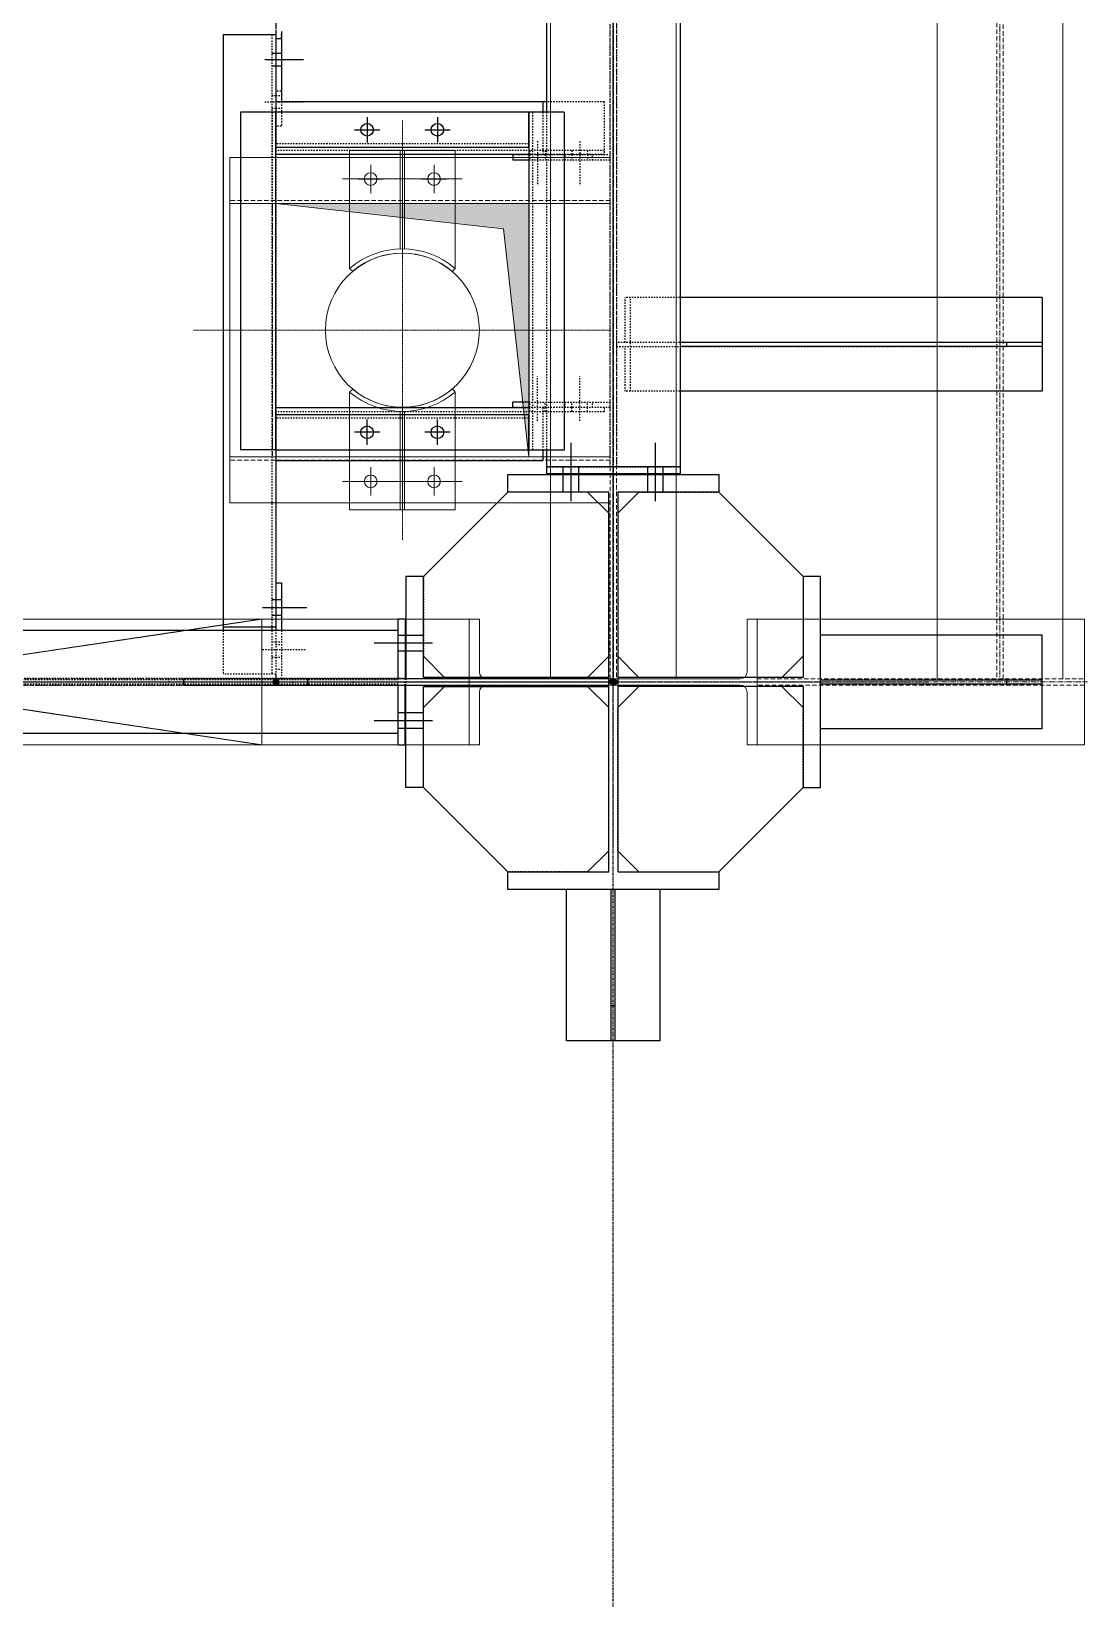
# Model space of a CAD drawing. Header units: millimetres. Extents: x -1319 to 21258, y 10038 to 27532.
# Drawn here: x 16399 to 17901, y 12168 to 14407 of the extents above; entities that cross this region are included whole.
import ezdxf

# ---------------------------------------------------------------- set-up
doc = ezdxf.new("R2010")
doc.units = ezdxf.units.MM
for name, pattern in [('CENTER', [12.7, 7.9375, -1.5875, 1.5875, -1.5875]), ('CENTER2', [1.125, 0.75, -0.125, 0.125, -0.125]), ('DXK_LINE_DOT2', [3.9198, 1.9599, -1.9599]), ('DXK_LINE_DOT5', [7.8785, 2.979, -0.9799, 0.9799, -0.9799, 0.9799, -0.9799]), ('HIDDEN', [9.525, 6.35, -3.175])]:
    doc.linetypes.add(name, pattern=pattern)
for name, color, linetype in [('1', 7, 'Continuous'), ('2', 7, 'Continuous'), ('4', 7, 'Continuous')]:
    doc.layers.add(name, color=color, linetype=linetype)
for name, color, linetype, lineweight in [('CEN', 1, 'CENTER', 9), ('CENETR LINE', 1, 'CENTER2', 9), ('CENTERLINE', 1, 'CENTER2', 9), ('Chute', 191, 'Continuous', 9), ('CIVIL', 6, 'Continuous', 9), ('handrail', 11, 'FENCELINE1', 9), ('HIDDEN', 3, 'HIDDEN', 9), ('MAIN OBJECT', 2, 'Continuous', 18)]:
    doc.layers.add(name, color=color, linetype=linetype, lineweight=lineweight)
doc.linetypes.add('FENCELINE1', pattern='A,0.25,-0.1,[133,ltypeshp.shx,S=0.1,R=0,X=-0.1,Y=0],-0.1,1', length=1.45)

# ---------------------------------------------------------------- blocks, each defined once
blk = doc.blocks.new('A$Cfeb8c868')
at = {"layer": '4', "linetype": 'Continuous'}
for points in [[(11020, -10004, -1), (11020, -9996, -1)], [(11500, -10004, -1), (11500, -9996, -1)], [(11500, -10004, -1), (11500, -9996, -1)], [(11500, -10004, -1), (11500, -9996, -1)]]:
    blk.add_hatch(color=4, dxfattribs=at).paths.add_polyline_path(points)
at = {"layer": '1', "color": 4, "linetype": 'DXK_LINE_DOT2'}
for p, q in [((11495.3, -3279.3), (11495.3, -9694)), ((11504.7, -3279.3), (11504.7, -9694)), ((11014.3, -9080), (11014.3, -9921.8)), ((11028, -9085), (11028, -9076.9)), ((11004.3, -9175), (11059.3, -9175)), ((11014.3, -9166), (11020, -9166)), ((11028, -9160), (11020, -9160)), ((11020, -9166), (11028, -9166)), ((11028, -9175), (11028, -9210)), ((11487.3, -9175), (11405, -9175)), ((11487.3, -9175), (11487.3, -9250)), ((11014.3, -9184), (11020, -9184)), ((11015, -9190), (11015, -9670)), ((11020, -9184), (11028, -9184)), ((11020, -9190), (11020, -9670)), ((11385, -9190), (11385, -9670)), ((11400, -9190), (11400, -9250)), ((11405, -9190), (11405, -9670)), ((11028, -9210), (11020, -9210)), ((11380, -9235), (11020, -9235)), ((11487.3, -9244.3), (11020, -9244.3)), ((11381.3, -9244.3), (11381.3, -9250)), ((11392.3, -9231.3), (11392.3, -9294.3)), ((11403.3, -9244.3), (11403.3, -9250)), ((11441.3, -9244.3), (11441.3, -9250)), ((11452.3, -9231.3), (11452.3, -9294.3)), ((11463.3, -9244.3), (11463.3, -9250)), ((11357.3, -9250), (11495.3, -9250)), ((11487.3, -9250), (11380, -9250)), ((11495.3, -9258), (11380, -9258)), ((11381.3, -9250), (11381.3, -9258)), ((11403.3, -9250), (11403.3, -9258)), ((11431.5, -9258), (11431.5, -9250)), ((11441.3, -9250), (11441.3, -9258)), ((11463.3, -9250), (11463.3, -9258)), ((11470.3, -9258), (11470.3, -9250)), ((11495.3, -9250), (11495.3, -9258)), ((11516.9, -9517.2), (11516.9, -9453.4)), ((11595, -9453.4), (11516.9, -9453.4)), ((11524.7, -9586.6), (11524.7, -9453.4)), ((11504.7, -9517.2), (11504.7, -9522.9)), ((11595, -9517.2), (11504.7, -9517.2)), ((11504.7, -9522.9), (12060, -9522.9)), ((11516.9, -9586.6), (11516.9, -9522.9)), ((11392.3, -9628.7), (11392.3, -9565.7)), ((11452.3, -9628.7), (11452.3, -9565.7)), ((11380, -9602), (11495.3, -9602)), ((11381.3, -9610), (11381.3, -9602)), ((11403.3, -9610), (11403.3, -9602)), ((11431.5, -9610), (11431.5, -9602)), ((11441.3, -9610), (11441.3, -9602)), ((11463.3, -9610), (11463.3, -9602)), ((11470.3, -9610), (11470.3, -9602)), ((11495.3, -9602), (11495.3, -9610)), ((11595, -9586.6), (11516.9, -9586.6)), ((11487.3, -9615.7), (11020, -9615.7)), ((11380, -9625), (11020, -9625)), ((11380, -9610), (11357.3, -9610)), ((11487.3, -9610), (11380, -9610)), ((11381.3, -9615.7), (11381.3, -9610)), ((11400, -9610), (11400, -9670)), ((11403.3, -9615.7), (11403.3, -9610)), ((11441.3, -9615.7), (11441.3, -9610)), ((11463.3, -9615.7), (11463.3, -9610)), ((11495.3, -9610), (11487.3, -9610)), ((11487.3, -9610), (11487.3, -9615.7)), ((11405, -9694), (11595, -9694)), ((11463.5, -9730), (11350, -9730)), ((11536.5, -9730), (11650, -9730)), ((11493.5, -9760), (11493.5, -9963.5)), ((11506.5, -9760), (11506.5, -9963.5)), ((11230, -9850), (11230, -9963.5)), ((11770, -9850), (11770, -9963.5)), ((10945, -9926.8), (10945, -9988.8)), ((11014.3, -9926.8), (11014.3, -9988.8)), ((11020, -9921.8), (11020, -9988.8)), ((11028, -9926.8), (11028, -9996.8)), ((11194, -9995), (11194, -9926.8)), ((11795, -10066.6), (11795, -9933.4)), ((11001.3, -9953.9), (11064.3, -9953.9)), ((11014.3, -9942.9), (11020, -9942.9)), ((11020, -9942.9), (11028, -9942.9)), ((11020, -9946.8), (11028, -9946.8)), ((11014.3, -9964.9), (11020, -9964.9)), ((11020, -9964.9), (11028, -9964.9)), ((11020, -9981.8), (11028, -9981.8)), ((11194, -9996.8), (8806, -9996.8)), ((11194, -10003.2), (8806, -10003.2)), ((11205, -9995), (10627.8, -9995)), ((11205, -10005), (10627.8, -10005)), ((10868.1, -9995), (10868.1, -10005)), ((11020, -9988.8), (10945, -9988.8)), ((11044.5, -10005), (11044.5, -9995)), ((11129.9, -10005), (11129.9, -9995)), ((11194, -10005), (11194, -9995)), ((11194, -10073.2), (11194, -10005)), ((11204, -10005), (11204, -9995)), ((11205, -9995), (11205, -10005)), ((11205, -9995), (11205, -9995)), ((11205, -10005), (11205, -10005)), ((11463.5, -9993.5), (11260, -9993.5)), ((11463.5, -10006.5), (11260, -10006.5)), ((11493.5, -10006.5), (11493.5, -9993.5)), ((11506.5, -9993.5), (11506.5, -10006.5)), ((11740, -9993.5), (11536.5, -9993.5)), ((11740, -10006.5), (11536.5, -10006.5)), ((11230, -10150), (11230, -10036.5)), ((11493.5, -10240), (11493.5, -10036.5)), ((11506.5, -10240), (11506.5, -10036.5)), ((11770, -10150), (11770, -10036.5)), ((11463.5, -10270), (11350, -10270)), ((11536.5, -10270), (11650, -10270)), ((11566.6, -10295), (11433.4, -10295))]:
    blk.add_line(p, q, dxfattribs=at)
at = {"layer": '2', "color": 4, "linetype": 'DXK_LINE_DOT5'}
for p, q in [((11500, -10093), (11500, 2072.7)), ((11500, -11314.3), (11500, -8300)), ((-5632.2, -10000), (11949.3, -10000))]:
    blk.add_line(p, q, dxfattribs=at)
at = {"layer": '2', "color": 4, "linetype": 'Continuous'}
for p, q in [((11405, -7685), (11405, -9190)), ((11595, -7685), (11595, -9694)), ((10945, -9080), (10945, -9926.8)), ((11020, -9080), (10945, -9080)), ((11020, -9075), (11020, -9079.1)), ((11020, -9079.1), (11020, -9080)), ((11020, -9080), (11020, -9190)), ((11020, -9085), (11028, -9085)), ((11028, -9075), (11028, -9075.5)), ((11028, -9075.5), (11028, -9085)), ((11028, -9085), (11028, -9175)), ((11014.3, -9106), (11020, -9106)), ((11020, -9106), (11028, -9106)), ((11004.3, -9115), (11059.3, -9115)), ((11014.3, -9124), (11020, -9124)), ((11020, -9124), (11028, -9124)), ((11405, -9175), (11020, -9175)), ((11020, -9175), (11020, -9190)), ((11400, -9175), (11400, -9190)), ((10970, -9190), (10970, -9670)), ((11020, -9190), (10970, -9190)), ((11020, -9670), (11020, -9190)), ((11380, -9190), (11020, -9190)), ((11020, -9190), (11020, -9240)), ((11150, -9197), (11150, -9233)), ((11250, -9197), (11250, -9233)), ((11380, -9240), (11380, -9190)), ((11430, -9190), (11380, -9190)), ((11380, -9190), (11380, -9670)), ((11430, -9190), (11430, -9670)), ((11132, -9215), (11168, -9215)), ((11232, -9215), (11268, -9215)), ((11380, -9240), (11020, -9240)), ((11380, -9250), (11020, -9250)), ((11357.3, -9250), (11357.3, -9258)), ((11380, -9258), (11357.3, -9258)), ((12110, -9453.4), (11595, -9453.4)), ((12110, -9453.4), (12110, -9586.6)), ((12110, -9517.2), (11595, -9517.2)), ((12110, -9522.9), (11595, -9522.9)), ((12060, -9522.9), (12060, -9517.2)), ((11357.3, -9610), (11357.3, -9602)), ((11380, -9602), (11357.3, -9602)), ((12110, -9586.6), (11595, -9586.6)), ((11020, -9610), (11380, -9610)), ((11020, -9620), (11020, -9670)), ((11380, -9620), (11020, -9620)), ((11150, -9663), (11150, -9627)), ((11250, -9663), (11250, -9627)), ((11380, -9670), (11380, -9620)), ((11168, -9645), (11132, -9645)), ((11268, -9645), (11232, -9645)), ((11020, -9670), (10970, -9670)), ((11020, -9670), (11020, -9921.8)), ((11020, -9670), (11020, -9685)), ((11020, -9670), (11380, -9670)), ((11380, -9670), (11430, -9670)), ((11400, -9670), (11400, -9685)), ((11405, -9670), (11405, -9694)), ((11440, -9743), (11440, -9660)), ((11440, -9743), (11440, -9660)), ((11440, -9743), (11440, -9660)), ((11440, -9743), (11440, -9660)), ((11440, -9743), (11440, -9660)), ((11440, -9743), (11440, -9660)), ((11560, -9743), (11560, -9660)), ((11560, -9743), (11560, -9660)), ((11560, -9743), (11560, -9660)), ((11560, -9743), (11560, -9660)), ((11560, -9743), (11560, -9660)), ((11560, -9743), (11560, -9660)), ((11020, -9685), (11400, -9685)), ((11595, -9694), (11405, -9694)), ((11405, -9694), (11405, -9704)), ((11429, -9704), (11429, -9694)), ((11429, -9704), (11429, -9694)), ((11429, -9704), (11429, -9694)), ((11429, -9704), (11429, -9694)), ((11429, -9704), (11429, -9694)), ((11429, -9704), (11429, -9694)), ((11451, -9704), (11451, -9694)), ((11451, -9704), (11451, -9694)), ((11451, -9704), (11451, -9694)), ((11451, -9704), (11451, -9694)), ((11451, -9704), (11451, -9694)), ((11451, -9704), (11451, -9694)), ((11549, -9704), (11549, -9694)), ((11549, -9704), (11549, -9694)), ((11549, -9704), (11549, -9694)), ((11549, -9704), (11549, -9694)), ((11549, -9704), (11549, -9694)), ((11549, -9704), (11549, -9694)), ((11571, -9704), (11571, -9694)), ((11571, -9704), (11571, -9694)), ((11571, -9704), (11571, -9694)), ((11571, -9704), (11571, -9694)), ((11571, -9704), (11571, -9694)), ((11571, -9704), (11571, -9694)), ((11595, -9694), (11595, -9704)), ((11350, -9705), (11650, -9705)), ((11350, -9730), (11350, -9705)), ((11595, -9704), (11405, -9704)), ((11429, -9730), (11429, -9705)), ((11429, -9730), (11429, -9705)), ((11429, -9730), (11429, -9705)), ((11429, -9730), (11429, -9705)), ((11429, -9730), (11429, -9705)), ((11429, -9730), (11429, -9705)), ((11451, -9730), (11451, -9705)), ((11451, -9730), (11451, -9705)), ((11451, -9730), (11451, -9705)), ((11451, -9730), (11451, -9705)), ((11451, -9730), (11451, -9705)), ((11451, -9730), (11451, -9705)), ((11549, -9730), (11549, -9705)), ((11549, -9730), (11549, -9705)), ((11549, -9730), (11549, -9705)), ((11549, -9730), (11549, -9705)), ((11549, -9730), (11549, -9705)), ((11549, -9730), (11549, -9705)), ((11571, -9730), (11571, -9705)), ((11571, -9730), (11571, -9705)), ((11571, -9730), (11571, -9705)), ((11571, -9730), (11571, -9705)), ((11571, -9730), (11571, -9705)), ((11571, -9730), (11571, -9705)), ((11650, -9705), (11650, -9730)), ((11350, -9730), (11230, -9850)), ((11493.5, -9730), (11350, -9730)), ((11463.5, -9730), (11493.5, -9760)), ((11493.5, -10270), (11493.5, -9730)), ((11650, -9730), (11506.5, -9730)), ((11506.5, -9730), (11506.5, -10270)), ((11506.5, -9760), (11536.5, -9730)), ((11650, -9730), (11770, -9850)), ((11230, -9850), (11205, -9850)), ((11205, -9850), (11205, -9995)), ((11230, -9993.5), (11230, -9850)), ((11795, -9850), (11770, -9850)), ((11770, -9850), (11770, -9993.5)), ((11795, -10150), (11795, -9850)), ((11020, -9858.9), (11028, -9858.9)), ((11028, -9858.9), (11028, -9926.8)), ((11001.3, -9893.9), (11064.3, -9893.9)), ((11014.3, -9882.9), (11020, -9882.9)), ((11020, -9882.9), (11028, -9882.9)), ((11014.3, -9904.9), (11020, -9904.9)), ((11020, -9904.9), (11028, -9904.9)), ((11194, -9926.8), (11194, -9910)), ((11194, -9910), (11204, -9910)), ((11204, -9910), (11204, -9995)), ((11194, -9926.8), (8806, -9926.8)), ((10945, -9921.8), (11020, -9921.8)), ((11014.3, -9921.8), (11014.3, -9926.8)), ((11020, -9921.8), (11020, -9926.8)), ((11194, -9995), (11194, -9926.8)), ((11204, -9934), (11194, -9934)), ((11204, -9934), (11194, -9934)), ((11230, -9934), (11205, -9934)), ((11230, -9934), (11205, -9934)), ((12110, -9933.4), (11795, -9933.4)), ((12110, -10066.6), (12110, -9933.4)), ((11243, -9945), (11160, -9945)), ((11243, -9945), (11160, -9945)), ((11204, -9956), (11194, -9956)), ((11204, -9956), (11194, -9956)), ((11230, -9956), (11205, -9956)), ((11230, -9956), (11205, -9956)), ((11260, -9993.5), (11230, -9963.5)), ((11493.5, -9963.5), (11463.5, -9993.5)), ((11536.5, -9993.5), (11506.5, -9963.5)), ((11770, -9963.5), (11740, -9993.5)), ((10889.4, -9995), (11493.5, -9995)), ((10889.4, -10005), (10889.4, -9995)), ((11493.5, -10005), (10889.4, -10005)), ((11065.2, -9995), (11065.2, -10005)), ((11194, -10073.2), (11194, -10005)), ((11204, -10090), (11204, -10005)), ((11205, -10150), (11205, -10005)), ((11493.5, -9993.5), (11230, -9993.5)), ((11230, -10150), (11230, -10006.5)), ((11230, -10006.5), (11493.5, -10006.5)), ((11260, -10006.5), (11230, -10036.5)), ((11493.5, -10036.5), (11463.5, -10006.5)), ((11770, -9993.5), (11506.5, -9993.5)), ((11770, -10006.5), (11506.5, -10006.5)), ((11536.5, -10006.5), (11506.5, -10036.5)), ((11770, -10036.5), (11740, -10006.5)), ((11770, -10006.5), (11770, -10150)), ((11770, -10006.5), (11770, -10006.5)), ((12110, -9997.2), (11795, -9997.2)), ((12110, -10002.9), (11795, -10002.9)), ((12060, -10002.9), (12060, -9997.2)), ((11204, -10044), (11194, -10044)), ((11204, -10044), (11194, -10044)), ((11230, -10044), (11205, -10044)), ((11230, -10044), (11205, -10044)), ((11194, -10073.2), (8806, -10073.2)), ((11243, -10055), (11160, -10055)), ((11243, -10055), (11160, -10055)), ((11204, -10066), (11194, -10066)), ((11204, -10066), (11194, -10066)), ((11194, -10090), (11194, -10073.2)), ((11230, -10066), (11205, -10066)), ((11230, -10066), (11205, -10066)), ((12110, -10066.6), (11795, -10066.6)), ((11204, -10090), (11194, -10090)), ((11230, -10150), (11205, -10150)), ((11350, -10270), (11230, -10150)), ((11650, -10270), (11770, -10150)), ((11770, -10150), (11795, -10150)), ((11463.5, -10270), (11493.5, -10240)), ((11506.5, -10240), (11536.5, -10270)), ((11350, -10295), (11350, -10270)), ((11350, -10270), (11493.5, -10270)), ((11506.5, -10270), (11650, -10270)), ((11650, -10270), (11650, -10295)), ((11650, -10295), (11350, -10295)), ((11433.4, -10510), (11433.4, -10295)), ((11497.2, -10510), (11497.2, -10295)), ((11502.9, -10510), (11502.9, -10295)), ((11566.6, -10510), (11566.6, -10295)), ((11497.2, -10460), (11502.9, -10460)), ((11566.6, -10510), (11433.4, -10510))]:
    blk.add_line(p, q, dxfattribs=at)
for centre in [(11150, -9215), (11250, -9215), (11150, -9645), (11250, -9645)]:
    blk.add_circle(centre, 9, dxfattribs=at)
at = {"layer": '4', "color": 4, "linetype": 'CENTER'}
for p, q in [((11500, -3000), (11500, -10000)), ((11020, -9000), (11020, -9190)), ((11020, -9670), (11020, -9921.8)), ((8500, -10000), (11500, -10000)), ((11020, -9988.8), (11020, -10000)), ((11500, -10000), (11500, -10000))]:
    blk.add_line(p, q, dxfattribs=at)
at = {"layer": '4', "color": 4, "linetype": 'Continuous'}
for centre in [(11020, -10000), (11500, -10000), (11500, -10000), (11500, -10000)]:
    blk.add_circle(centre, 4, dxfattribs=at)
blk = doc.blocks.new('A$C8184bacf')
at = {"layer": 'CIVIL'}
h = blk.add_hatch(color=1, dxfattribs=at)
h.dxf.hatch_style = 1
h.paths.add_polyline_path([(11380.1, -9679.9), (11380.1, -9319.9), (11020.1, -9319.9), (11343.9, -9355.6)])
at = {"layer": 'CEN', "color": 1}
for p, q in [((11500, 0, 448149755.6), (11500, -10000, 448149755.6)), ((12050, 0, 448149754.8), (12050, -9995.6, 448149754.8)), ((11500, -9764.3, 448149754.9), (11500, -10235.7, 448149754.9)), ((11500, -10000, 448149755.6), (0, -10000, 448149755.6)), ((0, -10000, 448149755.6), (11500, -10000, 448149755.6)), ((200.3, -10000, 448149754.8), (11299.7, -10000, 448149754.8)), ((11735.7, -10000, 448149754.9), (11264.3, -10000, 448149754.9)), ((11500, -10000, 448149755.6), (11500, -10005, 448149755.6)), ((11700.3, -10000, 448149754.8), (12174.5, -10000, 448149754.8))]:
    blk.add_line(p, q, dxfattribs=at)
blk.add_circle((11500, -10000, 448149754.9), 5, dxfattribs=at)
at = {"layer": 'CENETR LINE', "color": 1}
for p, q in [((11200.1, -9396.8, 326728995.7), (11200.1, -9244.5, 448149755.6)), ((11155.1, -9264.8, 326728995.7), (11155.1, -9305.1, 326728995.7)), ((11155.1, -9264.8, 326728995.7), (11155.1, -9305.1, 326728995.7)), ((11245.1, -9264.8, 326728995.7), (11245.1, -9305.1, 326728995.7)), ((11285.1, -9284.9, 326728995.7), (11115.1, -9284.9, 326728995.7)), ((11137.1, -9285, 326728995.7), (11173.1, -9285, 326728995.7)), ((11227.1, -9285, 326728995.7), (11263.1, -9285, 326728995.7)), ((11200.1, -9603, 326728995.7), (11200.1, -9755.3, 448149755.6)), ((11155.1, -9735.1, 326728995.7), (11155.1, -9694.8, 326728995.7)), ((11155.1, -9735.1, 326728995.7), (11155.1, -9694.8, 326728995.7)), ((11245.1, -9735.1, 326728995.7), (11245.1, -9694.8, 326728995.7)), ((11285.1, -9714.9, 326728995.7), (11115.1, -9714.9, 326728995.7)), ((11137.1, -9714.9, 326728995.7), (11173.1, -9714.9, 326728995.7)), ((11227.1, -9714.9, 326728995.7), (11263.1, -9714.9, 326728995.7)), ((9800, -9910.6, 448149755.6), (11000, -9910.6, 448149755.6)), ((11000, -9910.6, 448149755.6), (9800, -10089.4, 448149755.6)), ((9800, -9910.6, 448149755.6), (11000, -10089.4, 448149755.6)), ((11000, -9910.6, 448149755.6), (11000, -10089.4, 448149755.6)), ((11000, -10089.4, 448149755.6), (9800, -10089.4, 448149755.6))]:
    blk.add_line(p, q, dxfattribs=at)
at = {"layer": 'CENTERLINE', "color": 1, "ltscale": 0.3}
for p, q in [((11200.1, -9798.4, 448149755.6), (11200.1, -9201.4, 448149755.6)), ((10903.1, -9499.9, 448149755.6), (11497, -9499.9, 448149755.6))]:
    blk.add_line(p, q, dxfattribs=at)
at = {"layer": 'Chute', "color": 1, "ltscale": 10}
blk.add_circle((11200.1, -9499.9, 448149755.6), 109.5, dxfattribs=at)
at = {"layer": 'CIVIL', "color": 1}
for p, q in [((11020.1, -9319.9, 448149755.6), (11343.9, -9355.6, 448149755.6)), ((11343.9, -9355.6, 448149755.6), (11380.1, -9679.9, 448149755.6))]:
    blk.add_line(p, q, dxfattribs=at)
blk.add_circle((11200.1, -9499.9, 448149755.6), 109.5, dxfattribs=at)
at = {"layer": 'handrail', "color": 1}
for p, q in [((11500, -10000, 448149754.8), (11500, -8705, 448149754.8)), ((0, -10000, 448149754.8), (11500, -10000, 448149754.8))]:
    blk.add_line(p, q, dxfattribs=at)
at = {"layer": 'HIDDEN', "color": 1}
for p, q in [((11495.6, -9995.6, 448149754.8), (11495.6, -4.4, 448149754.8)), ((11504.4, -4.4, 448149754.8), (11504.4, -9995.6, 448149754.8)), ((12045.6, -4.4, 448149754.8), (12045.6, -9995.6, 448149754.8)), ((12054.4, -9995.6, 448149754.8), (12054.4, -4.4, 448149754.8)), ((11495.7, -9315.3, 277156625.3), (10954.7, -9315.3, 326728992.9)), ((11015.4, -9319.9, 266018613), (11015.4, -9679.9, 448149755.6)), ((11495.7, -9684.6, 277156625.3), (10954.7, -9684.6, 326728992.9)), ((204.7, -9995.6, 448149754.8), (11295.3, -9995.6, 448149754.8)), ((11295.3, -10004.4, 448149754.8), (204.7, -10004.4, 448149754.8)), ((11295.3, -9995.6, 448149754.8), (11295.3, -10004.4, 448149754.8)), ((11504.4, -9995.6, 448149754.8), (11495.6, -9995.6, 448149754.8)), ((11704.7, -10004.4, 448149754.9), (11704.7, -9995.6, 448149754.9)), ((11704.7, -9995.6, 448149754.9), (12170.1, -9995.6, 448149754.9)), ((12170.1, -10004.4, 448149754.9), (11704.7, -10004.4, 448149754.9)), ((12170.1, -9995.6, 448149754.9), (12170.1, -10004.4, 448149754.9))]:
    blk.add_line(p, q, dxfattribs=at)
at = {"layer": 'MAIN OBJECT', "color": 1}
for p, q in [((11410.6, -9995.6, 448149754.8), (11410.6, -4.4, 448149754.8)), ((11589.4, -4.4, 448149754.8), (11589.4, -9995.6, 448149754.8)), ((11960.6, -4.4, 448149754.8), (11960.6, -9995.6, 448149754.8)), ((12139.4, -9995.6, 448149754.8), (12139.4, -4.4, 448149754.8)), ((11495.7, -9254.5, 337867005.3), (10954.7, -9254.5, 387439372.9)), ((10954.7, -9319.9, 326728992.9), (10954.7, -9254.5, 387439372.9)), ((10954.7, -9319.9, 508860135.6), (10954.7, -9679.9, 508860135.6)), ((10954.7, -9319.9, 326728992.9), (10954.7, -9745.3, 508860135.6)), ((11495.7, -9319.9, 277156625.3), (10954.7, -9319.9, 326728992.9)), ((11020.1, -9679.9, 448149755.6), (11020.1, -9319.9, 448149755.6)), ((11020.1, -9319.9, 448149755.6), (11380.1, -9319.9, 448149755.6)), ((11380.1, -9319.9, 326728992.9), (11020.1, -9319.9, 326728992.9)), ((11020.1, -9319.9, 266018613), (11020.1, -9679.9, 448149755.6)), ((11380.1, -9319.9, 448149755.6), (11380.1, -9679.9, 448149755.6)), ((11495.7, -9679.9, 277156625.3), (10954.7, -9679.9, 326728992.9)), ((11380.1, -9679.9, 448149755.6), (11020.1, -9679.9, 448149755.6)), ((11495.7, -9745.3, 337867005.3), (10954.7, -9745.3, 387439372.9)), ((204.7, -9910.6, 448149754.8), (11295.3, -9910.6, 448149754.8)), ((11295.3, -10089.4, 448149754.9), (11295.3, -9910.6, 448149754.9)), ((11295.3, -9910.6, 448149754.9), (11309.6, -9910.6, 448149754.9)), ((11295.3, -9910.6, 448149754.8), (11295.3, -10089.4, 448149754.8)), ((11309.6, -9910.6, 448149754.9), (11309.6, -9985.4, 448149754.9)), ((11690.4, -9985.4, 448149754.9), (11690.4, -9910.6, 448149754.9)), ((11690.4, -9910.6, 448149754.9), (11704.7, -9910.6, 448149754.9)), ((11704.7, -10089.4, 448149754.9), (11704.7, -9910.6, 448149754.9)), ((11704.7, -9910.6, 448149754.9), (12170.1, -9910.6, 448149754.9)), ((11704.7, -9910.6, 448149754.9), (11704.7, -10089.4, 448149754.9)), ((12170.1, -9910.6, 448149754.9), (12170.1, -10089.4, 448149754.9)), ((11319.8, -9995.6, 448149754.9), (11680.2, -9995.6, 448149754.9)), ((11680.2, -10004.4, 448149754.9), (11319.8, -10004.4, 448149754.9)), ((11589.4, -9995.6, 448149754.8), (11410.6, -9995.6, 448149754.8)), ((11309.6, -10014.6, 448149754.9), (11309.6, -10089.4, 448149754.9)), ((11690.4, -10089.4, 448149754.9), (11690.4, -10014.6, 448149754.9)), ((11295.3, -10089.4, 448149754.8), (204.7, -10089.4, 448149754.8)), ((11309.6, -10089.4, 448149754.9), (11295.3, -10089.4, 448149754.9)), ((11704.7, -10089.4, 448149754.9), (11690.4, -10089.4, 448149754.9)), ((12170.1, -10089.4, 448149754.9), (11704.7, -10089.4, 448149754.9))]:
    blk.add_line(p, q, dxfattribs=at)
at = {"layer": 'MAIN OBJECT', "color": 1, "ltscale": 10}
for p, q in [((11125.1, -9412, 266922728.3), (11125.1, -9244.5, 387439375.6)), ((11125.1, -9244.5, 387439375.6), (11275.1, -9244.5, 387439375.6)), ((11197.1, -9384.4, 330934924), (11197.1, -9244.5, 448149755.6)), ((11203.1, -9384.4, 330934924), (11203.1, -9244.5, 448149755.6)), ((11275.1, -9244.5, 387439375.6), (11275.1, -9412, 266922729.4)), ((11125.1, -9412, 266922728.3), (11129.5, -9416, 266922728.3)), ((11275.1, -9412, 266922729.4), (11271.2, -9416.5, 326728995.7)), ((11275.1, -9587.9, 266922729.4), (11271.2, -9583.3, 326728995.7)), ((11125.1, -9587.9, 266922728.3), (11129.5, -9583.8, 266922728.3)), ((11125.1, -9587.9, 266922728.3), (11125.1, -9755.3, 387439375.6)), ((11275.1, -9755.3, 387439375.6), (11275.1, -9587.9, 266922729.4)), ((11197.1, -9615.5, 330934924), (11197.1, -9755.3, 448149755.6)), ((11203.1, -9615.5, 330934924), (11203.1, -9755.3, 448149755.6)), ((11125.1, -9755.3, 387439375.6), (11275.1, -9755.3, 387439375.6))]:
    blk.add_line(p, q, dxfattribs=at)
at = {"layer": 'MAIN OBJECT', "color": 1}
for centre in [(11155.1, -9285, 326728995.7), (11245.1, -9285, 326728995.7), (11155.1, -9714.9, 326728995.7), (11245.1, -9714.9, 326728995.7)]:
    blk.add_circle(centre, 9, dxfattribs=at)
at = {"layer": 'MAIN OBJECT', "color": 1, "ltscale": 10}
for centre, radius in [((11155.1, -9285, 326728995.7), 9), ((11245.1, -9284.9, 326728995.7), 8.95), ((11155.1, -9714.9, 326728995.7), 9), ((11245.1, -9714.9, 326728995.7), 8.95)]:
    blk.add_circle(centre, radius, dxfattribs=at)
for centre, radius, start, end in [((11200.1, -9499.8, 266018615.7), 115.5, 49.5129, 130.4871), ((11200.1, -9499.8, 266018615.7), 109.5, 49.5133, 130.1102), ((11200.1, -9500, 266018615.7), 109.5, 229.8898, 310.4867), ((11200.1, -9500, 266018615.7), 115.5, 229.5129, 310.4871)]:
    blk.add_arc(centre, radius, start, end, dxfattribs=at)
at = {"layer": 'MAIN OBJECT', "color": 1}
for centre, start, end in [((11319.8, -9985.4, 448149754.9), 180, 270), ((11680.2, -9985.4, 448149754.9), 270, 0), ((11319.8, -10014.6, 448149754.9), 90, 180), ((11680.2, -10014.6, 448149754.9), 0, 90)]:
    blk.add_arc(centre, 10.2, start, end, dxfattribs=at)

msp = doc.modelspace()

# ---------------------------------------------------------------- block references
for name in ['A$C8184bacf', 'A$Cfeb8c868']:
    msp.add_blockref(name, (5726.8, 23482))

doc.saveas('drawing.dxf')
